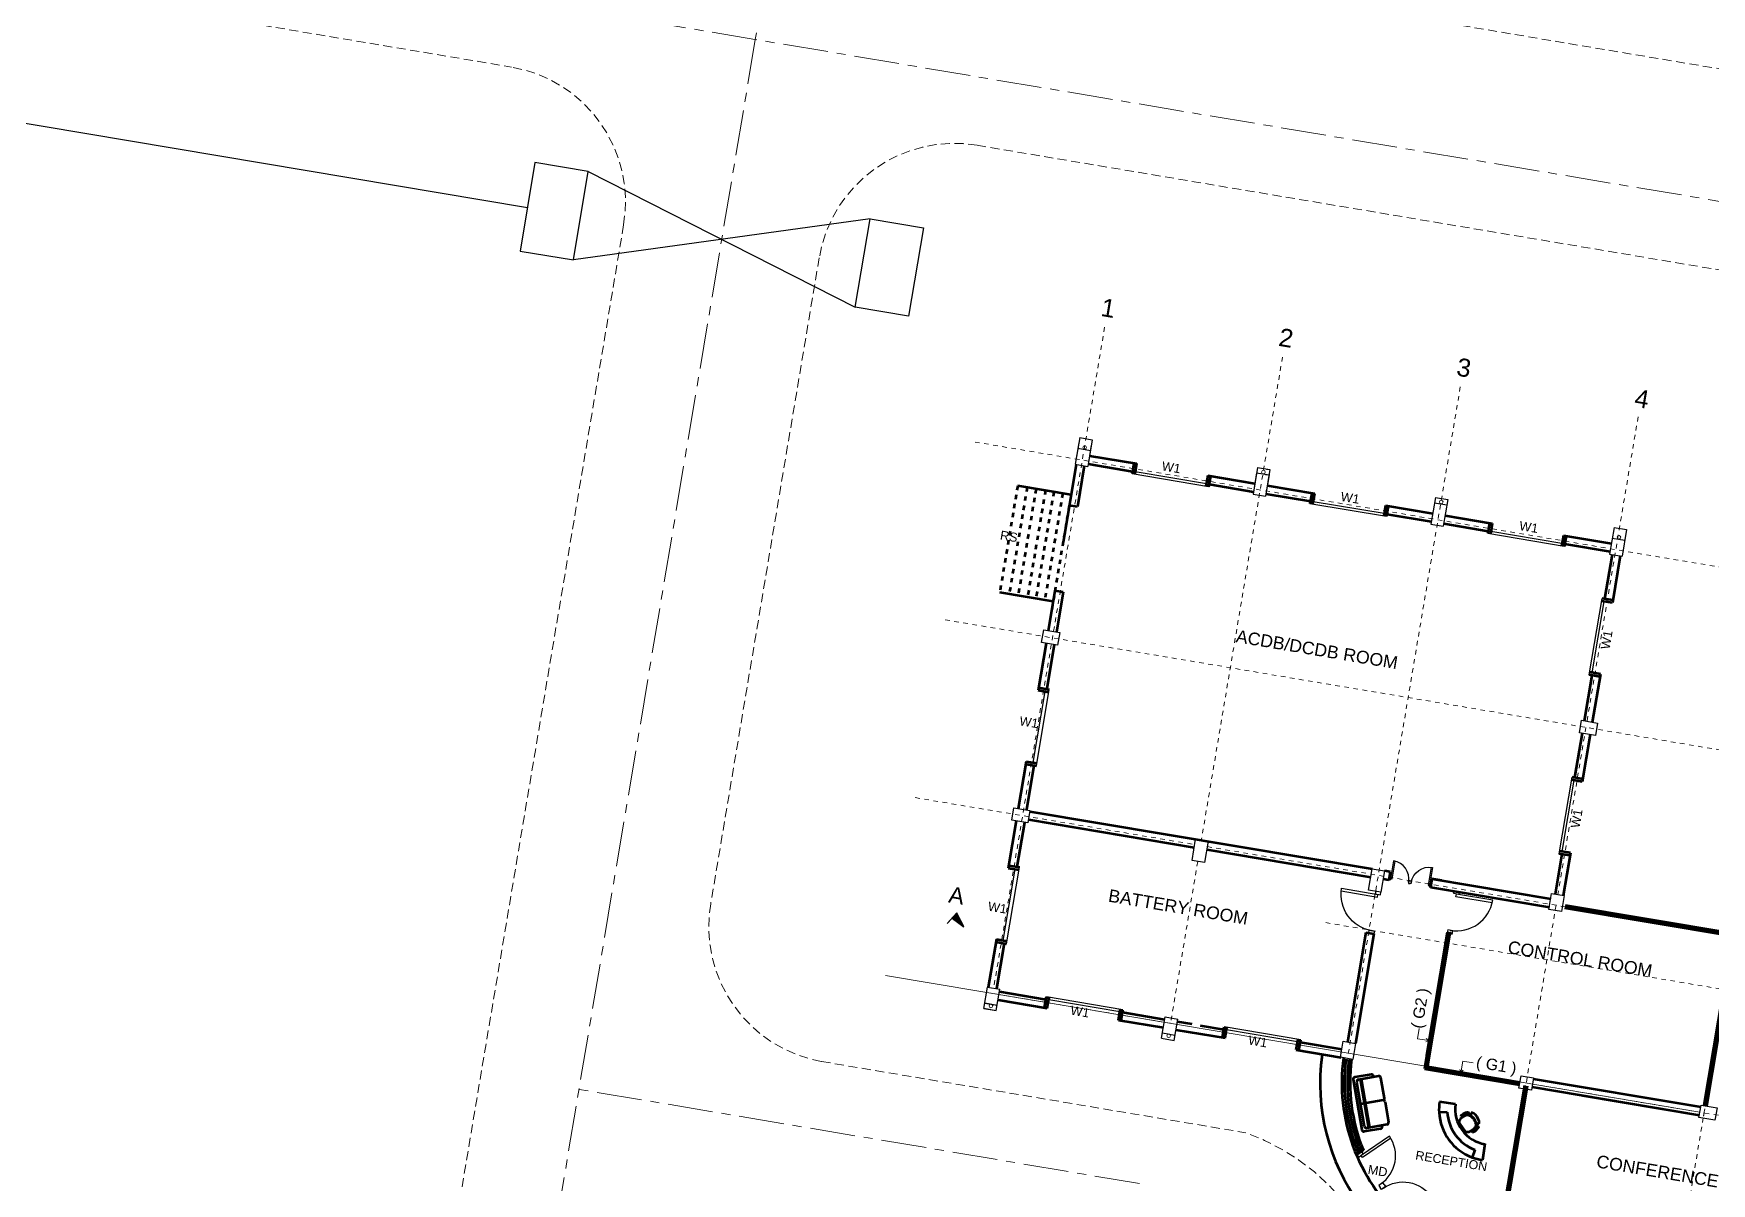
# Model space of a CAD drawing. Header units: feet. Extents: x 199174 to 214517, y 1645895 to 1656921.
# Drawn here: x 207613.76 to 207650.24, y 1653788.91 to 1653813.92 of the extents above; entities that cross this region are included whole.
import ezdxf

# ---------------------------------------------------------------- set-up
doc = ezdxf.new("R2010")
doc.units = ezdxf.units.FT
doc.header["$MEASUREMENT"] = 0
for name, pattern in [('ACAD_ISO04W100', [30, 24, -3, 0, -3]), ('CENTER', [2, 1.25, -0.25, 0.25, -0.25]), ('HIDDEN', [0.375, 0.25, -0.125]), ('HIDDENX2', [0.75, 0.5, -0.25])]:
    doc.linetypes.add(name, pattern=pattern)
doc.layers.add('400 KV SUB', color=7, linetype='Continuous', true_color=0xffffdb)
for name, color, linetype in [('Aelev-1', 5, 'Continuous'), ('DW', 30, 'Continuous'), ('E-LAY-DIM', 7, 'Continuous'), ('E-LAY-FENC', 7, 'FENCELINE1'), ('GLASS', 130, 'Continuous'), ('text', 7, 'Continuous')]:
    doc.layers.add(name, color=color, linetype=linetype)
for name, color, linetype, lineweight in [('E-LAY-CNTRL', 1, 'CENTER', 0), ('E-LAY-EXIST', 8, 'HIDDEN', 0), ('L00', 8, 'Continuous', 9), ('L09', 6, 'Continuous', 9), ('L25', 5, 'Continuous', 25), ('Wall', 6, 'Continuous', 70)]:
    doc.layers.add(name, color=color, linetype=linetype, lineweight=lineweight)
doc.styles.add('HAND', font='techb___.ttf')
doc.styles.get("Standard").update_dxf_attribs({"font": 'arial.ttf'})
doc.linetypes.add('FENCELINE1', pattern='A,0.25,-0.1,[133,ltypeshp.shx,S=0.1,R=0,X=-0.1,Y=0],-0.1,1', length=1.45)
doc.linetypes.add('PALLAV1', pattern='A,0.5,["X",Standard,S=0.1,R=0,X=-0.1,Y=-0.05],0.1', length=0.6)

# ---------------------------------------------------------------- blocks, each defined once
blk = doc.blocks.new('BIOC1-2')
at = {"color": 250, "linetype": 'Continuous', "ltscale": 12}
for p, q in [((5, 9, 14), (-5, 9, 14)), ((2.1, -8.6, 14), (-2.1, -8.6, 14))]:
    blk.add_line(p, q, dxfattribs=at)
at = {"color": 9, "linetype": 'Continuous', "ltscale": 12}
for points in [[(-10, 1, 14), (-10, 1.8, 14), (-9.9, 2.5, 14), (-9.9, 3.2, 14), (-9.8, 3.9, 14), (-9.7, 4.5, 14), (-9.5, 5.1, 14), (-9.4, 5.6, 14), (-9.2, 6.1, 14), (-9, 6.6, 14), (-8.7, 7, 14), (-8.5, 7.4, 14), (-8.2, 7.7, 14), (-7.9, 8, 14), (-7.5, 8.3, 14), (-7.2, 8.5, 14), (-6.8, 8.7, 14), (-6.4, 8.8, 14), (-5.9, 8.9, 14), (-5.5, 9, 14), (-5, 9, 14)], [(0, -8, 14), (-1, -8, 14), (-1.9, -7.9, 14), (-2.8, -7.8, 14), (-3.6, -7.6, 14), (-4.4, -7.4, 14), (-5.1, -7.2, 14), (-5.8, -6.9, 14), (-6.4, -6.6, 14), (-7, -6.2, 14), (-7.5, -5.8, 14), (-8, -5.3, 14), (-8.4, -4.8, 14), (-8.8, -4.2, 14), (-9.1, -3.6, 14), (-9.4, -2.9, 14), (-9.6, -2.2, 14), (-9.8, -1.5, 14), (-9.9, -0.7, 14), (-10, 0.1, 14), (-10, 1, 14)], [(0, -8, 14), (1, -8, 14), (1.9, -7.9, 14), (2.8, -7.8, 14), (3.6, -7.6, 14), (4.4, -7.4, 14), (5.1, -7.2, 14), (5.8, -6.9, 14), (6.4, -6.6, 14), (7, -6.2, 14), (7.5, -5.8, 14), (8, -5.3, 14), (8.4, -4.8, 14), (8.8, -4.2, 14), (9.1, -3.6, 14), (9.4, -2.9, 14), (9.6, -2.2, 14), (9.8, -1.5, 14), (9.9, -0.7, 14), (10, 0.1, 14), (10, 1, 14)], [(10, 1, 14), (10, 1.8, 14), (10, 2.5, 14), (9.9, 3.2, 14), (9.8, 3.9, 14), (9.7, 4.5, 14), (9.6, 5.1, 14), (9.4, 5.6, 14), (9.2, 6.1, 14), (9, 6.6, 14), (8.8, 7, 14), (8.5, 7.4, 14), (8.2, 7.7, 14), (7.9, 8, 14), (7.6, 8.3, 14), (7.2, 8.5, 14), (6.8, 8.7, 14), (6.4, 8.8, 14), (6, 8.9, 14), (5.5, 9, 14), (5, 9, 14)]]:
    blk.add_polyline3d(points, dxfattribs=at)
at = {"color": 250, "linetype": 'Continuous', "ltscale": 12}
for centre, major_axis, ratio, start_param, end_param in [((-11.1, -2.8), (0.87, -4.92), 0.3, 1.570796370506287, 7.853981677685873), ((11.1, -2.8), (0.87, 4.92), 0.3, 1.570796370506287, 7.853981677685873), ((-4.5, -10), (-3.5, 0), 0.571429, 3.95137, 6.283186), ((0, -10), (8, 0), 0.375, 3.141593, 6.283185), ((4.5, -10), (3.5, 0), 0.571429, 6.283185, 8.614995)]:
    blk.add_ellipse(centre, major_axis=major_axis, ratio=ratio, start_param=start_param, end_param=end_param, dxfattribs=at)
blk = doc.blocks.new('D80')
at = {"layer": 'DW', "linetype": 'Continuous'}
for p, q in [((50, 700), (50, 0)), ((100, 698), (100, 0)), ((100, 0), (50, 0))]:
    blk.add_line(p, q, dxfattribs=at)
for points in [[(0, 50), (50, 50), (50, -50), (0, -50)], [(800, 50), (750, 50), (750, -50), (800, -50)]]:
    blk.add_lwpolyline(points, dxfattribs=at)
at = {"layer": 'DW'}
blk.add_arc((50, 0), 700, 0, 90, dxfattribs=at)
blk = doc.blocks.new('cr')
at = {"layer": 'Aelev-1', "linetype": 'Continuous', "ltscale": 100}
h = blk.add_hatch(dxfattribs=at)
h.set_pattern_fill('ANSI31', color=1, scale=1.3, style=0)
h.set_pattern_definition([(135.000000035, (-1064448.56976, 1019283.31253), (0.11490485187, 0.11490485201), [])])
h.paths.add_polyline_path([(-1058535, 779818), (-1058640, 779655), (-1058283, 779473)])
at = {"layer": 'Wall', "linetype": 'Continuous', "ltscale": 100}
h = blk.add_hatch(dxfattribs=at)
h.set_pattern_fill('ANSI31', color=256, style=0)
h.set_pattern_definition([(45.000000035, (-1660894.54197, 1126554.72739), (-0.088388347702, 0.088388347594), [])])
h.paths.add_polyline_path([(-1047138, 777588), (-1047218, 777588, 0.132513), (-1046438, 775081), (-1046380, 775139, -0.131437)])
at = {"layer": 'Aelev-1', "color": 1, "linetype": 'Continuous', "ltscale": 100}
for p, q in [((-1058535, 779818), (-1058748, 779486)), ((-1058283, 779473), (-1058535, 779818)), ((-1058748, 779486), (-1058640, 779655)), ((-1058640, 779655), (-1058283, 779473))]:
    blk.add_line(p, q, dxfattribs=at)
at = {"layer": 'GLASS', "color": 4, "linetype": 'Continuous', "ltscale": 3}
for p, q in [((-1053607, 792631), (-1055757, 792631)), ((-1053607, 792631), (-1055757, 792631)), ((-1053682, 792701), (-1055682, 792701)), ((-1053682, 792701), (-1055682, 792701)), ((-1048607, 792631), (-1050757, 792631)), ((-1048682, 792701), (-1050682, 792701)), ((-1043607, 792631), (-1045757, 792631)), ((-1043682, 792701), (-1045682, 792701)), ((-1042332, 789231), (-1042332, 791381)), ((-1042262, 789306), (-1042262, 791306)), ((-1057032, 784206), (-1057032, 786356)), ((-1042332, 784206), (-1042332, 786356)), ((-1057137, 784281), (-1057137, 786281)), ((-1042262, 784281), (-1042262, 786281)), ((-1057137, 779281), (-1057137, 781281)), ((-1057032, 779206), (-1057032, 781356)), ((-1053547, 777931), (-1055697, 777931)), ((-1053547, 777931), (-1055697, 777931)), ((-1053622, 777861), (-1055622, 777861)), ((-1053622, 777861), (-1055622, 777861)), ((-1048547, 777931), (-1050697, 777931)), ((-1048622, 777861), (-1050622, 777861))]:
    blk.add_line(p, q, dxfattribs=at)
at = {"layer": 'L00', "linetype": 'ACAD_ISO04W100', "ltscale": 3}
for p, q in [((-1057182, 796516), (-1057182, 777931)), ((-1057182, 796516), (-1057182, 777931)), ((-1052182, 796516), (-1052182, 782931)), ((-1047182, 796516), (-1047182, 777715)), ((-1042182, 796516), (-1042182, 787956)), ((-1037182, 796516), (-1037182, 767956)), ((-1060199, 792781), (-1021347, 792781)), ((-1060199, 787781), (-1021347, 787781)), ((-1042182, 787781), (-1042182, 783081)), ((-1060199, 782781), (-1052343, 782781)), ((-1051993, 782781), (-1021347, 782781)), ((-1042182, 782781), (-1042182, 760741)), ((-1052182, 782331), (-1052182, 777781)), ((-1019960, 781247), (-1048520, 781247)), ((-1057357, 777781), (-1052182, 777781)), ((-1042007, 777781), (-1021339, 777781))]:
    blk.add_line(p, q, dxfattribs=at)
at = {"layer": 'L00', "linetype": 'Continuous', "ltscale": 100}
blk.add_line((-1060199, 777781), (-1037357, 777781), dxfattribs=at)
at = {"layer": 'L00', "linetype": 'ACAD_ISO04W100', "ltscale": 3}
blk.add_arc((-1042182, 777746), 5000, 359.3411, 1.3179, dxfattribs=at)
at = {"layer": 'L09', "linetype": 'Continuous', "ltscale": 3}
for p, q in [((-1045363, 778494), (-1045363, 778784)), ((-1045363, 778494), (-1045032, 778494)), ((-1045030, 778495), (-1045119, 778543)), ((-1045030, 778495), (-1045119, 778447)), ((-1044013, 778088), (-1043723, 778088)), ((-1044013, 778088), (-1044013, 777758)), ((-1044013, 777758), (-1044061, 777846)), ((-1044013, 777758), (-1043965, 777846))]:
    blk.add_line(p, q, dxfattribs=at)
at = {"layer": 'L09', "ltscale": 2}
for centre in [(-1052176, 793283), (-1047176, 793283), (-1047176, 793283), (-1057176, 793133), (-1057176, 793133), (-1057176, 793133), (-1042151, 793133), (-1057176, 777431), (-1057176, 777430), (-1057176, 777430), (-1052176, 777431), (-1052176, 777430), (-1052176, 777430)]:
    blk.add_circle(centre, 50.4, dxfattribs=at)
at = {"layer": 'L25', "ltscale": 2}
for p, q in [((-1057357, 793381), (-1057357, 792631)), ((-1057357, 793381), (-1057007, 793381)), ((-1057007, 793381), (-1057007, 792631)), ((-1052357, 793381), (-1052357, 792631)), ((-1052357, 793381), (-1052007, 793381)), ((-1052357, 793381), (-1052007, 793381)), ((-1052357, 793381), (-1052007, 793381)), ((-1052107, 793381), (-1052007, 793381)), ((-1052007, 793381), (-1052007, 792631)), ((-1047357, 793381), (-1047357, 792631)), ((-1047357, 793381), (-1047007, 793381)), ((-1047357, 793381), (-1047007, 793381)), ((-1047357, 793381), (-1047007, 793381)), ((-1047357, 793381), (-1047007, 793381)), ((-1047007, 793381), (-1047007, 792631)), ((-1042332, 793381), (-1042332, 792631)), ((-1042332, 793381), (-1041982, 793381)), ((-1041982, 793381), (-1041982, 792631)), ((-1057357, 793231), (-1057357, 792631)), ((-1057357, 793081), (-1057007, 793081)), ((-1057357, 793081), (-1057007, 793081)), ((-1057357, 793081), (-1057007, 793081)), ((-1057007, 793231), (-1057007, 792631)), ((-1052357, 793231), (-1052007, 793231)), ((-1052357, 793231), (-1052007, 793231)), ((-1052357, 793231), (-1052007, 793231)), ((-1052357, 793231), (-1052357, 792631)), ((-1052357, 793231), (-1052007, 793231)), ((-1052107, 793231), (-1052007, 793231)), ((-1052007, 793231), (-1052007, 792631)), ((-1047357, 793231), (-1047007, 793231)), ((-1047357, 793231), (-1047007, 793231)), ((-1047357, 793231), (-1047007, 793231)), ((-1047357, 793231), (-1047007, 793231)), ((-1047357, 793231), (-1047007, 793231)), ((-1042332, 793081), (-1041982, 793081)), ((-1057357, 792631), (-1057007, 792631)), ((-1057357, 792631), (-1057007, 792631)), ((-1057357, 792631), (-1057007, 792631)), ((-1052357, 792631), (-1052007, 792631)), ((-1047357, 792631), (-1047007, 792631)), ((-1042332, 792631), (-1041982, 792631)), ((-1057357, 777931), (-1057007, 777931)), ((-1057357, 777331), (-1057357, 777931)), ((-1057357, 777331), (-1057357, 777931)), ((-1057357, 777483), (-1057007, 777483)), ((-1057357, 777481), (-1057007, 777481)), ((-1057357, 777481), (-1057007, 777481)), ((-1057007, 777331), (-1057007, 777931)), ((-1057007, 777331), (-1057007, 777931)), ((-1057007, 777331), (-1057007, 777931)), ((-1052357, 777931), (-1052007, 777931)), ((-1052357, 777931), (-1052007, 777931)), ((-1052357, 777331), (-1052357, 777931)), ((-1052357, 777481), (-1052007, 777481)), ((-1052007, 777331), (-1052007, 777931)), ((-1057357, 777333), (-1057007, 777333)), ((-1057357, 777331), (-1057007, 777331)), ((-1057357, 777331), (-1057007, 777331)), ((-1052357, 777331), (-1052007, 777331))]:
    blk.add_line(p, q, dxfattribs=at)
for points in [[(-1057457, 787956), (-1057007, 787956), (-1057007, 787606), (-1057457, 787606)], [(-1042332, 787606), (-1042332, 787956), (-1041882, 787956), (-1041882, 787606)], [(-1042357, 783081), (-1042007, 783081), (-1042007, 782631), (-1042357, 782631)], [(-1057457, 782956), (-1057007, 782956), (-1057007, 782606), (-1057457, 782606)], [(-1052343, 782931), (-1051993, 782931), (-1051993, 782331), (-1052343, 782331)], [(-1047382, 782931), (-1047032, 782931), (-1047032, 782331), (-1047382, 782331)], [(-1047382, 778081), (-1047032, 778081), (-1047032, 777631), (-1047382, 777631)], [(-1042357, 777956), (-1042007, 777956), (-1042007, 777606), (-1042357, 777606)], [(-1037300, 777631), (-1037300, 777981), (-1036850, 777981), (-1036850, 777631)]]:
    blk.add_lwpolyline(points, close=True, dxfattribs=at)
at = {"layer": 'Wall', "linetype": 'Continuous', "ltscale": 3}
for p, q in [((-1057007, 792931), (-1055682, 792931)), ((-1057007, 792931), (-1055682, 792931)), ((-1055757, 792931), (-1055757, 792631)), ((-1055757, 792931), (-1055757, 792631)), ((-1055682, 792931), (-1055682, 792631)), ((-1055682, 792931), (-1055682, 792631)), ((-1053682, 792931), (-1052357, 792931)), ((-1053682, 792931), (-1053682, 792631)), ((-1053682, 792931), (-1053682, 792631)), ((-1053682, 792931), (-1052357, 792931)), ((-1053607, 792931), (-1053607, 792631)), ((-1053607, 792931), (-1053607, 792631)), ((-1052007, 792931), (-1050682, 792931)), ((-1050757, 792931), (-1050757, 792631)), ((-1050682, 792931), (-1050682, 792631)), ((-1048682, 792931), (-1047357, 792931)), ((-1048682, 792931), (-1048682, 792631)), ((-1048607, 792931), (-1048607, 792631)), ((-1047007, 792931), (-1045682, 792931)), ((-1045757, 792931), (-1045757, 792631)), ((-1045682, 792931), (-1045682, 792631)), ((-1043682, 792931), (-1042332, 792931)), ((-1043682, 792931), (-1043682, 792631)), ((-1043607, 792931), (-1043607, 792631)), ((-1057332, 792631), (-1057332, 790439)), ((-1057102, 792631), (-1057102, 791481)), ((-1057007, 792701), (-1055757, 792701)), ((-1057007, 792701), (-1055757, 792701)), ((-1053607, 792701), (-1052357, 792701)), ((-1053607, 792701), (-1052357, 792701)), ((-1052007, 792701), (-1050757, 792701)), ((-1048607, 792701), (-1047357, 792701)), ((-1047007, 792701), (-1045757, 792701)), ((-1043607, 792701), (-1042332, 792701)), ((-1042262, 792631), (-1042262, 791381)), ((-1042032, 792631), (-1042032, 791306)), ((-1042032, 791381), (-1042332, 791381)), ((-1042032, 791306), (-1042332, 791306)), ((-1042032, 789306), (-1042332, 789306)), ((-1042032, 789231), (-1042332, 789231)), ((-1042262, 789231), (-1042262, 787956)), ((-1042032, 789306), (-1042032, 787956)), ((-1057332, 789081), (-1057332, 787956)), ((-1057102, 789081), (-1057102, 787956)), ((-1057332, 787606), (-1057332, 786281)), ((-1057102, 787606), (-1057102, 786356)), ((-1042262, 787606), (-1042262, 786356)), ((-1042032, 787606), (-1042032, 786281)), ((-1057332, 786356), (-1057032, 786356)), ((-1042032, 786356), (-1042332, 786356)), ((-1057332, 786281), (-1057032, 786281)), ((-1042032, 786281), (-1042332, 786281)), ((-1057332, 784281), (-1057032, 784281)), ((-1057332, 784281), (-1057332, 782956)), ((-1057332, 784206), (-1057032, 784206)), ((-1057102, 784206), (-1057102, 783755)), ((-1057102, 784206), (-1057102, 782956)), ((-1042032, 784281), (-1042332, 784281)), ((-1042032, 784206), (-1042332, 784206)), ((-1042262, 784206), (-1042262, 783081)), ((-1042032, 784281), (-1042032, 783081)), ((-1057332, 782606), (-1057332, 781281)), ((-1057102, 782606), (-1057102, 781356)), ((-1057007, 782931), (-1047382, 782931)), ((-1046870, 782931), (-1047032, 782931)), ((-1046868, 782701), (-1047031, 782701)), ((-1046870, 782931), (-1046868, 782701)), ((-1045702, 782931), (-1042357, 782931)), ((-1045417, 782931), (-1045702, 782931)), ((-1045702, 782931), (-1045702, 782701)), ((-1045702, 782701), (-1042357, 782701)), ((-1037220, 782819), (-1041926, 782819)), ((-1037220, 782744), (-1041926, 782744)), ((-1037220, 782819), (-1037220, 777981)), ((-1037145, 782819), (-1037145, 777981)), ((-1057332, 781356), (-1057032, 781356)), ((-1057332, 781281), (-1057032, 781281)), ((-1045032, 781534), (-1044886, 781534)), ((-1045032, 781534), (-1045032, 778171)), ((-1044957, 781534), (-1044957, 777739)), ((-1047262, 781164), (-1047031, 781164)), ((-1047262, 781164), (-1047262, 778081)), ((-1047032, 781164), (-1047032, 778081)), ((-1057332, 779281), (-1057332, 777931)), ((-1057332, 779281), (-1057032, 779281)), ((-1057332, 779206), (-1057032, 779206)), ((-1057102, 779206), (-1057102, 777931)), ((-1057007, 777861), (-1055697, 777861)), ((-1057007, 777861), (-1055697, 777861)), ((-1057007, 777631), (-1055622, 777631)), ((-1057007, 777631), (-1055622, 777631)), ((-1055697, 777631), (-1055697, 777931)), ((-1055697, 777631), (-1055697, 777931)), ((-1055622, 777631), (-1055622, 777931)), ((-1055622, 777631), (-1055622, 777931)), ((-1053622, 777631), (-1053622, 777931)), ((-1053622, 777631), (-1053622, 777931)), ((-1053622, 777631), (-1052357, 777631)), ((-1053622, 777631), (-1052357, 777631)), ((-1053547, 777631), (-1053547, 777931)), ((-1053547, 777631), (-1053547, 777931)), ((-1053547, 777861), (-1052357, 777861)), ((-1053547, 777861), (-1052357, 777861)), ((-1052007, 777861), (-1051597, 777861)), ((-1052007, 777631), (-1050622, 777631)), ((-1051367, 777861), (-1050697, 777861)), ((-1050697, 777631), (-1050697, 777931)), ((-1050622, 777631), (-1050622, 777931)), ((-1048622, 777631), (-1048622, 777931)), ((-1048622, 777631), (-1047357, 777631)), ((-1048547, 777631), (-1048547, 777931)), ((-1048547, 777861), (-1047382, 777861)), ((-1045032, 777701), (-1042357, 777701)), ((-1044957, 777776), (-1042357, 777776)), ((-1042220, 777701), (-1042220, 774029)), ((-1042145, 777701), (-1042145, 774029)), ((-1042007, 777931), (-1037300, 777931)), ((-1042007, 777701), (-1040625, 777701)), ((-1042007, 777701), (-1037300, 777701)), ((-1040587, 777701), (-1037300, 777701)), ((-1037182, 777701), (-1037182, 777701))]:
    blk.add_line(p, q, dxfattribs=at)
at = {"layer": 'Wall', "linetype": 'HIDDENX2', "ltscale": 3}
for p, q in [((-1058832, 791781), (-1058832, 788781)), ((-1058567, 791781), (-1058567, 788781)), ((-1058317, 791781), (-1058317, 788781)), ((-1058052, 791781), (-1058052, 788781)), ((-1057817, 791781), (-1057817, 788781)), ((-1057567, 791781), (-1057567, 788781)), ((-1057332, 791481), (-1057332, 788481))]:
    blk.add_line(p, q, dxfattribs=at)
at = {"layer": 'Wall', "linetype": 'Continuous', "ltscale": 100}
for p, q in [((-1057332, 791781), (-1058832, 791781)), ((-1057102, 791481), (-1057332, 791481)), ((-1057332, 788781), (-1058832, 788781)), ((-1057102, 789081), (-1057332, 789081)), ((-1057007, 782701), (-1052343, 782701)), ((-1051993, 782701), (-1047382, 782701)), ((-1045032, 781534), (-1045032, 778081)), ((-1045032, 781534), (-1045032, 777701)), ((-1047293, 777588), (-1047063, 777588)), ((-1046929, 777082, -637), (-1046459, 775746, -637)), ((-1046466, 777304, -637), (-1046895, 777153, -637)), ((-1046406, 775853, -637), (-1046821, 777031, -637)), ((-1046250, 777291, -637), (-1046787, 777102, -637)), ((-1046283, 775837, -637), (-1046735, 777121, -637)), ((-1046252, 775848, -637), (-1046704, 777132, -637)), ((-1046386, 777244, -637), (-1046395, 777270, -637)), ((-1045990, 776720, -637), (-1046180, 777257, -637)), ((-1046018, 776652, -637), (-1046614, 776442, -637)), ((-1045954, 776616, -637), (-1045765, 776079, -637)), ((-1044015, 776876, -181), (-1044465, 776869, -181)), ((-1044210, 776624, -181), (-1044429, 776574, -181)), ((-1045958, 775863, -637), (-1046388, 775712, -637)), ((-1045798, 776008, -637), (-1046335, 775819, -637)), ((-1045934, 775960, -637), (-1045924, 775934, -637)), ((-1043279, 775721, -181), (-1043322, 775500, -181)), ((-1043033, 775924, -181), (-1043026, 775474, -181)), ((-1046325, 775193), (-1046492, 775027))]:
    blk.add_line(p, q, dxfattribs=at)
at = {"layer": 'Wall', "linetype": 'Continuous', "ltscale": 100, "const_width": 20}
for points in [[(-1041926, 782781), (-1037220, 782781)], [(-1037182, 777981), (-1037182, 782819)], [(-1044995, 777739), (-1044995, 781534)], [(-1042357, 777739), (-1044995, 777739)], [(-1042182, 774029), (-1042182, 777701)]]:
    blk.add_lwpolyline(points, dxfattribs=at)
at = {"layer": 'Wall', "linetype": 'Continuous', "ltscale": 100}
for centre, radius, start, end in [((-1042182, 777781), 5715, 181.6805, 268.7831), ((-1042182, 777781), 5115, 181.6805, 237.4187), ((-1042182, 777781), 5040, 182.1998, 212.3935), ((-1042182, 777781), 4960, 182.2353, 212.1867), ((-1042182, 777781), 4885, 181.7596, 211.9866), ((-1046877, 777100, -637), 55.6, 109.3981, 199.3981), ((-1046769, 777050, -637), 55.6, 109.3981, 199.3981), ((-1046447, 777252, -637), 55.6, 19.3981, 109.3981), ((-1046232, 777239, -637), 55.6, 19.3981, 109.3981), ((-1046043, 776702, -637), 55.6, 296.0615, 19.3981), ((-1046006, 776598, -637), 55.6, 19.3981, 102.7347), ((-1043047, 776891, -181), 1418, 180.8713, 180.8771), ((-1043047, 776891, -181), 1418, 180.8771, 192.9307), ((-1043047, 776891, -181), 1418, 192.9307, 258.812), ((-1043047, 776891, -181), 1193, 192.9307, 258.812), ((-1043047, 776891, -181), 968, 180.8713, 270.8713), ((-1045817, 776060, -637), 55.6, 289.3981, 19.3981), ((-1046406, 775764, -637), 55.6, 199.3981, 289.3981), ((-1046354, 775871, -637), 55.6, 199.3981, 289.3981), ((-1045977, 775916, -637), 55.6, 289.3981, 19.3981), ((-1043047, 776891, -181), 1418, 258.812, 270.8713)]:
    blk.add_arc(centre, radius, start, end, dxfattribs=at)
for name, p, xscale, yscale, zscale, rotation in [('D80', (-1046868, 782738), 0.7295815800025593, 0.7295815800025593, 0.7295815800025593, 3.501805969323148e-08), ('D80', (-1045701, 782738), -0.7295815800025593, 0.7295815800025593, 0.72958158, 3.501806844496969e-08), ('D80', (-1044959, 782701), 1.459163160005119, 1.459163160005119, 1.459163160005119, 270.000000035018), ('D80', (-1047105, 782331), -1.459163160008389, 1.459163160005119, 1.45916316, 89.99598071948704), ('BIOC1-2', (-1043583, 776420, -319), 22.75600549588447, 22.75600549588447, 22.75600549588447, 134.3686556770662), ('D80', (-1046412, 775086), 1.366170691813366, 1.366170691813366, 1.366170691813366, 314.2070213465656), ('D80', (-1044888, 773519), -1.366170691813366, 1.366170691791922, 1.3661706918132, 314.2070213465655)]:
    blk.add_blockref(name, p, dxfattribs=dict(at, xscale=xscale, yscale=yscale, zscale=zscale, rotation=rotation))
at = {"layer": 'text', "linetype": 'ACAD_ISO04W100', "ltscale": 3, "attachment_point": 5}
for s, insert, char_height, rotation in [('1', (-1057170, 797057), 500, 0), ('2', (-1052170, 797057), 500, 0), ('3', (-1047170, 797057), 500, 0), ('4', (-1042160, 797027), 500, 0), ('{\\fArial|b0|i0|c0|p34;W1}', (-1054715, 792990), 250, 0), ('{\\fArial|b0|i0|c0|p34;W1}', (-1049683, 792977), 250, 0), ('{\\fArial|b0|i0|c0|p34;W1}', (-1044664, 792999), 250, 0), ('{\\fArial|b0|i0|c0|p34;W1}', (-1042018, 790272), 250, 90), ('{\\fArial|b0|i0|c0|p34;ACDB/DCDB ROOM }', (-1049896, 788677), 350, 0), ('{\\fArial|b0|i0|c0|p34;W1}', (-1057437, 785366), 250, 0), ('{\\fArial|b0|i0|c0|p34;W1}', (-1042018, 785247), 250, 90), ('{\\fArial|b0|i0|c0|p34;CONTROL ROOM}', (-1041279, 781422), 350, 0), ('{\\fArial|b0|i0|c0|p34; BATTERY ROOM}', (-1052575, 780996), 350, 0), ('{\\fArial|b0|i0|c0|p34;W1}', (-1057447, 780149), 250, 0), ('{\\fArial|b0|i0|c0|p34;W1}', (-1054712, 777685), 250, 0), ('{\\fArial|b0|i0|c0|p34;W1}', (-1054712, 777685), 250, 0), ('{\\fArial|b0|i0|c0|p34;W1}', (-1049712, 777685), 250, 0), ('{\\fArial|b0|i0|c0|p34;CONFERENCE ROOM}', (-1037356, 775970), 350, 0)]:
    blk.add_mtext(s, dxfattribs=dict(at, insert=insert, char_height=char_height, rotation=rotation))
at = {"layer": 'text', "linetype": 'HIDDENX2', "ltscale": 3, "insert": (-1058839, 790355), "char_height": 250, "attachment_point": 5, "rotation": 0}
blk.add_mtext('{\\fArial|b0|i0|c0|p34;RS}', dxfattribs=at)
at = {"layer": 'text', "color": 1, "linetype": 'ACAD_ISO04W100', "ltscale": 3, "insert": (-1058620, 780295), "char_height": 455, "attachment_point": 5, "rotation": 0}
blk.add_mtext('{\\fArial|b0|i0|c0|p34;A}', dxfattribs=at)
at = {"layer": 'text', "linetype": 'Continuous', "ltscale": 11.811024, "char_height": 175, "attachment_point": 1, "style": 'HAND'}
for s, insert, rotation in [('\\P{\\fArial|b0|i0|c0|p34;      \\H1.571x;     \\H0.9093x; \\H1.26x;( G2 )}', (-1045881, 777740), 90), ('\\P{\\fArial|b0|i0|c0|p34;      \\H1.571x;     \\H0.9093x; \\H1.26x;( G1 )}', (-1044679, 778584), 0)]:
    blk.add_mtext(s, dxfattribs=dict(at, insert=insert, rotation=rotation))
at = {"layer": 'Wall', "linetype": 'Continuous', "ltscale": 100, "attachment_point": 5, "rotation": 0}
for s, insert, char_height in [('{\\fArial|b0|i0|c0|p34;RECEPTION}', (-1043871, 775305), 246.4), ('{\\fArial|b0|i0|c0|p34;MD}', (-1045839, 774700), 250)]:
    blk.add_mtext(s, dxfattribs=dict(at, insert=insert, char_height=char_height))
blk = doc.blocks.new('400kv')
at = {"layer": 'E-LAY-CNTRL'}
for p, q in [((160.682, 279.081, -0.314), (127.431, 132.083, -0.312)), ((145.412, 211.575, -0.311), (54.437, 232.154, -0.311)), ((113.139, 202.719, -0.311), (116.616, 218.089, -0.311))]:
    blk.add_line(p, q, dxfattribs=at)
at = {"layer": 'E-LAY-CNTRL', "elevation": -0.311}
blk.add_lwpolyline([(286.045, 179.763), (145.412, 211.575)], dxfattribs=at)
at = {"layer": 'E-LAY-DIM'}
for p, q in [((140.264, 208.676, -0.311), (139.589, 216.955, -0.311)), ((142.013, 216.407, -0.311), (137.84, 209.224, -0.311))]:
    blk.add_line(p, q, dxfattribs=at)
at = {"layer": 'E-LAY-DIM', "elevation": -0.311}
for points in [[(142.013, 216.407), (142.344, 217.869), (139.92, 218.417), (139.589, 216.955)], [(140.264, 208.676), (139.934, 207.214), (137.51, 207.762), (137.84, 209.224)]]:
    blk.add_lwpolyline(points, close=True, dxfattribs=at)
at = {"layer": 'E-LAY-EXIST'}
for p, q in [((153.818, 257.235, -0.312), (145.026, 218.367, -0.311)), ((140.483, 215.509, -0.311), (111.965, 221.96, -0.311)), ((139.27, 210.145, -0.311), (121.545, 214.154, -0.311)), ((117.01, 211.329, -0.311), (114.379, 199.697, -0.197)), ((131.987, 135.794, -0.238), (148.12, 207.117, -0.311)), ((142.138, 205.6, -0.311), (124.995, 129.815, -0.233))]:
    blk.add_line(p, q, dxfattribs=at)
for centre, radius, start, end in [((141.322, 219.216, -0.311), 3.8, 257.254, 347.254), ((120.706, 210.448, -0.311), 3.8, 77.254, 167.254), ((138.432, 206.438, -0.311), 3.8, 347.254, 77.254), ((108.68, 202.081, -0.2), 6.177, 256.6886, 337.297)]:
    blk.add_arc(centre, radius, start, end, dxfattribs=at)
at = {"layer": 'E-LAY-FENC', "linetype": 'PALLAV1', "ltscale": 0.5}
blk.add_line((146.775, 243.168, -0.304), (141.115, 218.147, -0.304), dxfattribs=at)
at = {"layer": 'E-LAY-DIM', "lineweight": -2, "xscale": 0.0009999999398089005, "yscale": 0.0009999999398089005, "zscale": 0.0009999999398089005, "rotation": 257.2539829661908}
blk.add_blockref('cr', (-873.232, -653.045, -0.311), dxfattribs=at)

msp = doc.modelspace()

# ---------------------------------------------------------------- block references
at = {"layer": '400 KV SUB', "lineweight": -2, "xscale": 0.7840800000301468, "yscale": 0.7840800000301468, "zscale": 0.7840800000301468, "rotation": 93.2111979021931}
msp.add_blockref('400kv', (207801.472, 1653709.246, 0.244), dxfattribs=at)

doc.saveas('drawing.dxf')
